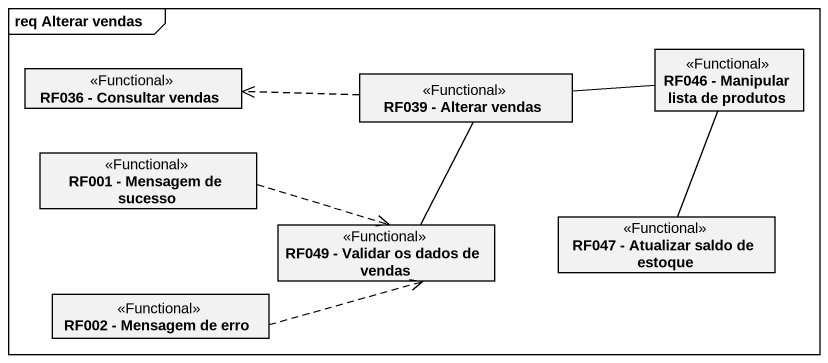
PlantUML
@startuml
mainframe req Alterar vendas
hide circle
hide empty members
class "RF036 - Consultar vendas" as RF036_Consultar_vendas <<Functional>>
class "RF039 - Alterar vendas" as RF039_Alterar_vendas <<Functional>>
class "RF046 - Manipular lista de produtos" as RF046_Manipular_lista_de <<Functional>>
class "RF001 - Mensagem de sucesso" as RF001_Mensagem_de_sucesso <<Functional>>
class "RF049 - Validar os dados de vendas" as RF049_Validar_os_dados_de <<Functional>>
class "RF047 - Atualizar saldo de estoque" as RF047_Atualizar_saldo_de <<Functional>>
class "RF002 - Mensagem de erro" as RF002_Mensagem_de_erro <<Functional>>
RF039_Alterar_vendas .left.> RF036_Consultar_vendas
RF039_Alterar_vendas -right- RF046_Manipular_lista_de
RF046_Manipular_lista_de -- RF047_Atualizar_saldo_de
RF001_Mensagem_de_sucesso .right.> RF049_Validar_os_dados_de
RF049_Validar_os_dados_de -up- RF039_Alterar_vendas
RF002_Mensagem_de_erro .right.> RF049_Validar_os_dados_de
@enduml
